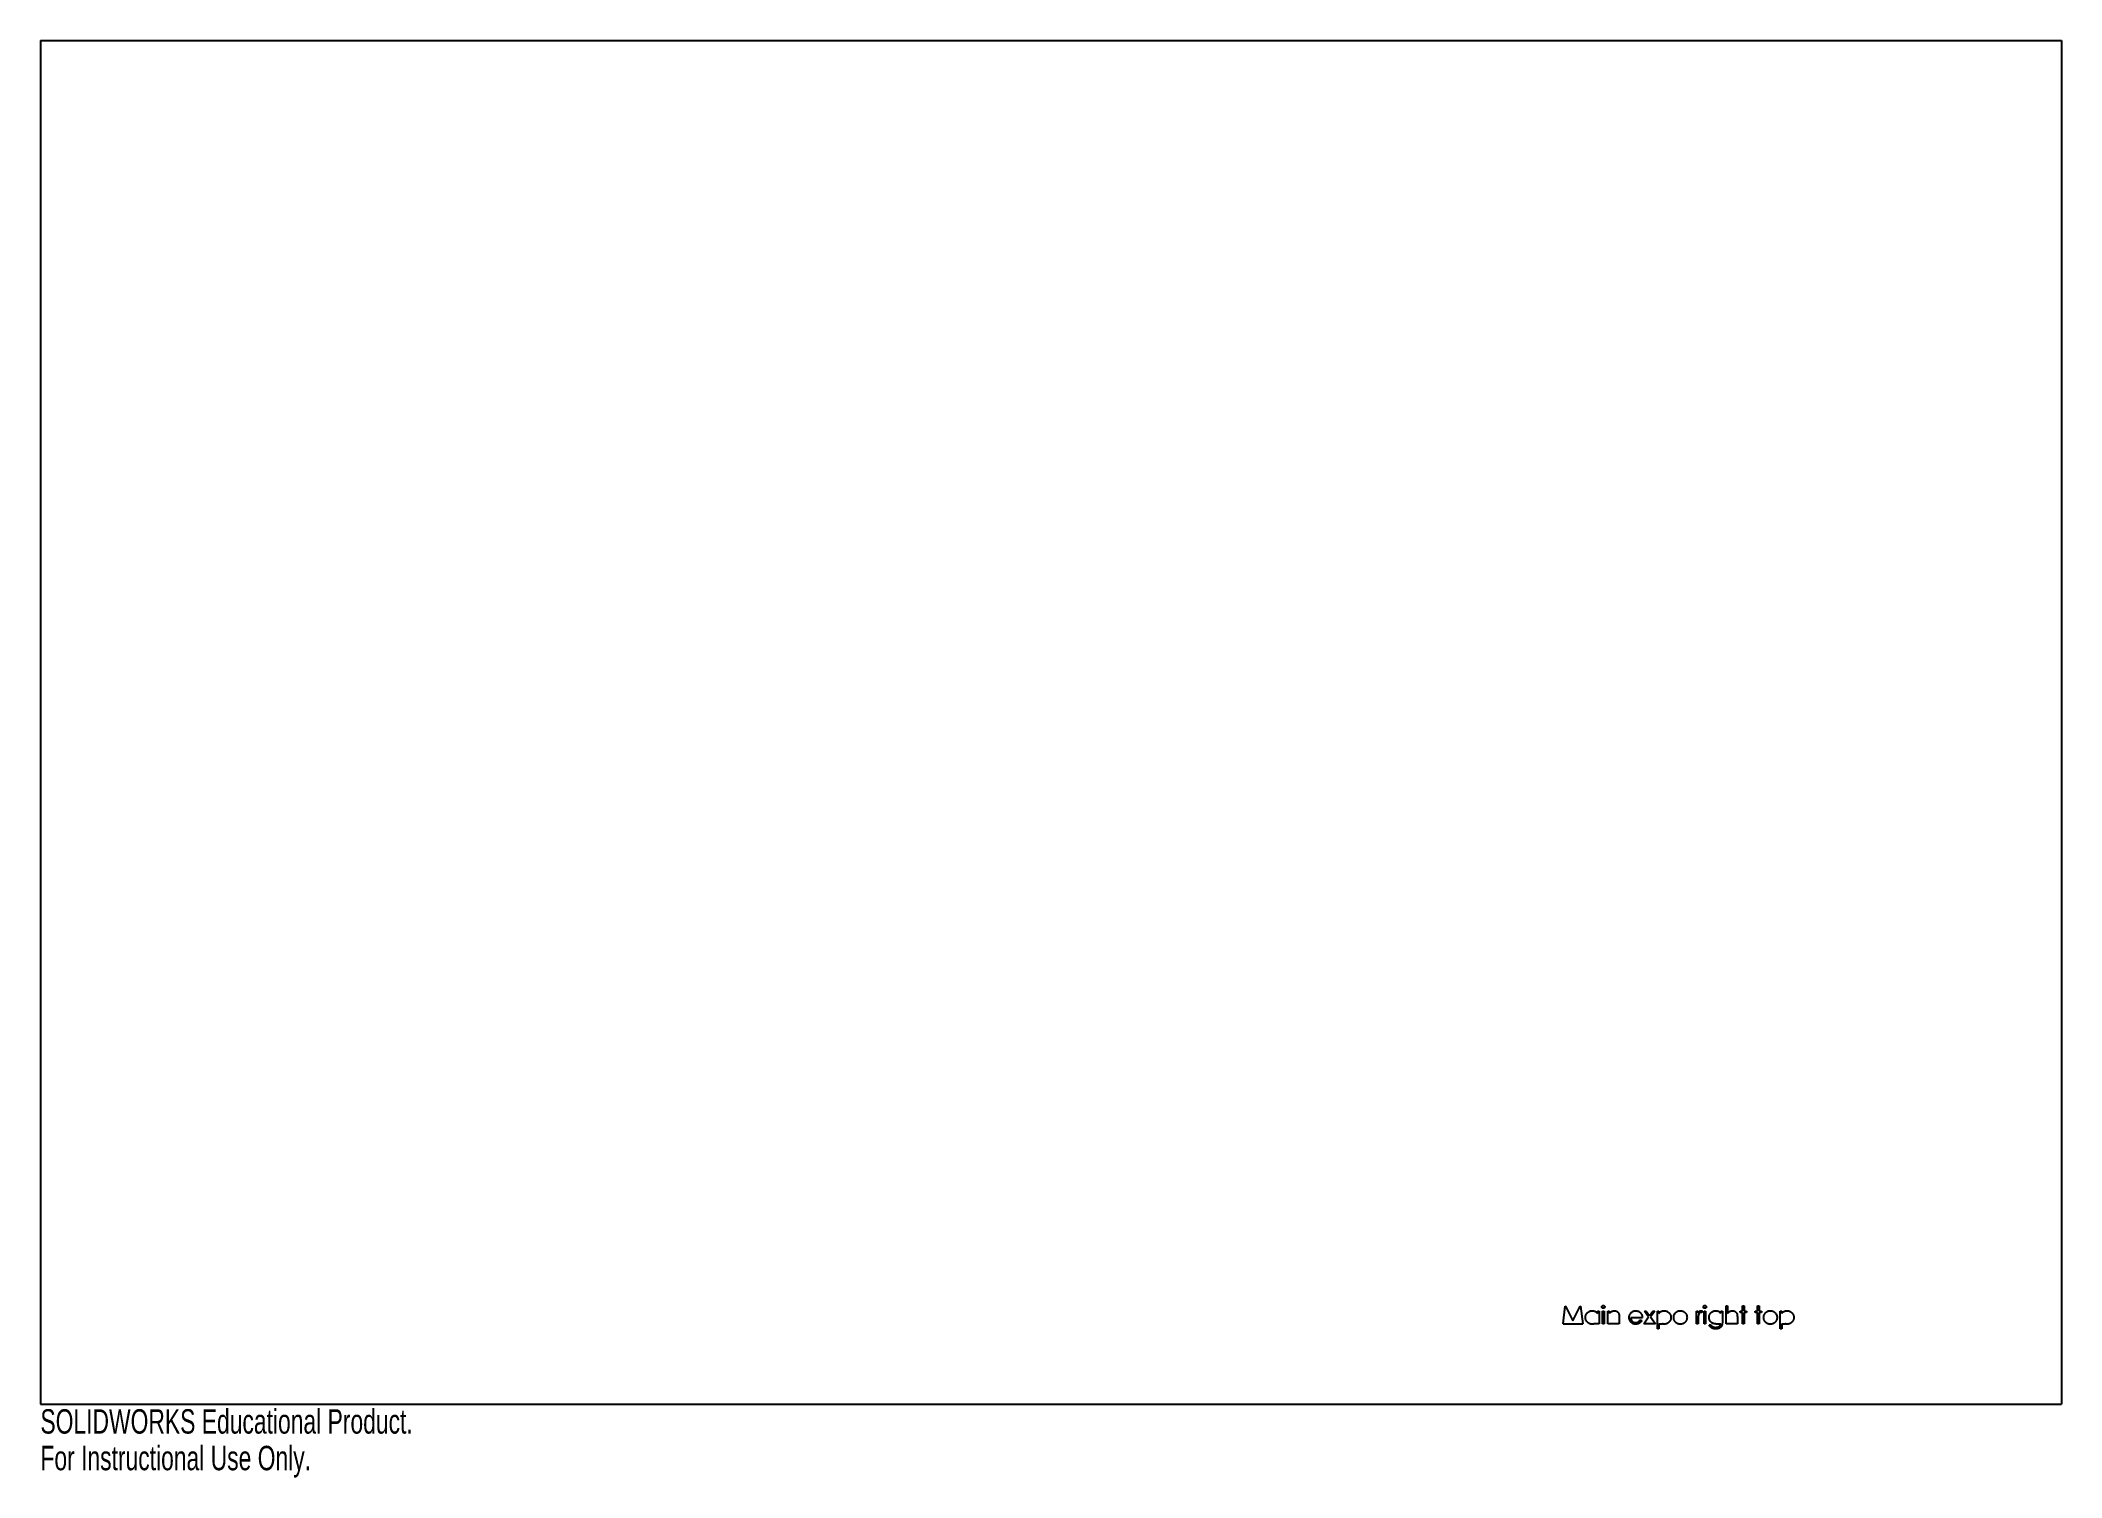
# Model space of a CAD drawing. Header units: millimetres. Extents: x 0 to 400, y -285 to 0.
import ezdxf

# ---------------------------------------------------------------- set-up
doc = ezdxf.new("R2010")
doc.units = ezdxf.units.MM
doc.styles.add('SLDTEXTSTYLE0', font='TXT', dxfattribs={"width": 0.7})

msp = doc.modelspace()

# ---------------------------------------------------------------- linework, layer by layer
at = {"color": 7, "linetype": 'Continuous', "lineweight": 25}
for p, q in [((0, 0), (0, -270)), ((0, 0), (400, 0)), ((400, 0), (400, -270)), ((301.33, -254.13), (301.79, -250.63)), ((301.79, -250.63), (301.84, -250.63)), ((301.84, -250.63), (303.28, -253.51)), ((303.28, -253.51), (304.72, -250.63)), ((304.72, -250.63), (304.77, -250.63)), ((304.77, -250.63), (305.23, -254.13)), ((308.15, -251.58), (308.46, -251.58)), ((308.15, -252.05), (308.15, -251.58)), ((308.46, -251.58), (308.46, -254.13)), ((309.14, -251.58), (309.45, -251.58)), ((309.14, -254.13), (309.14, -251.58)), ((309.45, -251.58), (309.45, -254.13)), ((310.21, -251.58), (310.53, -251.58)), ((310.21, -254.13), (310.21, -251.58)), ((310.53, -251.58), (310.53, -252.04)), ((317.44, -251.58), (317.81, -251.58)), ((318.28, -252.76), (317.44, -251.58)), ((317.81, -251.58), (318.47, -252.5)), ((318.47, -252.5), (319.13, -251.58)), ((319.5, -251.58), (318.66, -252.76)), ((319.13, -251.58), (319.5, -251.58)), ((320, -251.58), (320.31, -251.58)), ((320, -255.08), (320, -251.58)), ((320.31, -251.58), (320.31, -252.05)), ((327.76, -251.58), (328.07, -251.58)), ((327.76, -254.13), (327.76, -251.58)), ((328.07, -251.58), (328.07, -251.95)), ((328.97, -251.62), (328.8, -251.89)), ((329.24, -251.58), (329.55, -251.58)), ((329.24, -254.13), (329.24, -251.58)), ((329.55, -251.58), (329.55, -254.13)), ((332.56, -251.58), (332.87, -251.58)), ((332.56, -252.02), (332.56, -251.58)), ((332.87, -251.58), (332.87, -253.61)), ((333.59, -250.54), (333.91, -250.54)), ((333.59, -254.13), (333.59, -250.54)), ((333.91, -250.54), (333.91, -252.06)), ((336.42, -251.58), (336.87, -251.58)), ((336.42, -251.89), (336.42, -251.58)), ((336.87, -251.89), (336.42, -251.89)), ((336.87, -250.54), (337.18, -250.54)), ((336.87, -251.58), (336.87, -250.54)), ((336.87, -254.13), (336.87, -251.89)), ((337.18, -250.54), (337.18, -251.58)), ((337.18, -251.58), (337.63, -251.58)), ((337.18, -251.89), (337.18, -254.13)), ((337.63, -251.89), (337.18, -251.89)), ((337.63, -251.58), (337.63, -251.89)), ((339.38, -251.58), (339.83, -251.58)), ((339.38, -251.89), (339.38, -251.58)), ((339.83, -251.89), (339.38, -251.89)), ((339.83, -250.54), (340.14, -250.54)), ((339.83, -251.58), (339.83, -250.54)), ((339.83, -254.13), (339.83, -251.89)), ((340.14, -250.54), (340.14, -251.58)), ((340.14, -251.58), (340.59, -251.58)), ((340.14, -251.89), (340.14, -254.13)), ((340.59, -251.89), (340.14, -251.89)), ((340.59, -251.58), (340.59, -251.89)), ((344.32, -251.58), (344.63, -251.58)), ((344.32, -255.08), (344.32, -251.58)), ((344.63, -251.58), (344.63, -252.05)), ((301.33, -254.13), (305.23, -254.13)), ((308.46, -254.13), (307.47, -254.13)), ((309.45, -254.13), (309.14, -254.13)), ((312.46, -254.13), (310.21, -254.13)), ((312.46, -252.83), (312.46, -254.13)), ((317.03, -252.92), (314.75, -252.92)), ((316.62, -253.33), (316.9, -253.47)), ((317.3, -254.13), (318.28, -252.76)), ((319.64, -254.13), (317.3, -254.13)), ((318.66, -252.76), (319.64, -254.13)), ((320.31, -255.08), (320, -255.08)), ((320.31, -254.13), (320.31, -255.08)), ((320.31, -254.13), (321, -254.13)), ((328.07, -254.13), (327.76, -254.13)), ((328.07, -253.27), (328.07, -254.13)), ((329.55, -254.13), (329.24, -254.13)), ((330.27, -254.31), (330.59, -254.31)), ((331.56, -254.13), (332.54, -254.13)), ((335.84, -254.13), (333.59, -254.13)), ((335.84, -252.83), (335.84, -254.13)), ((337.18, -254.13), (336.87, -254.13)), ((340.14, -254.13), (339.83, -254.13)), ((344.63, -255.08), (344.32, -255.08)), ((344.63, -254.13), (344.63, -255.08)), ((344.63, -254.13), (345.32, -254.13)), ((0, -270), (400, -270))]:
    msp.add_line(p, q, dxfattribs=at)
for points, knots in [([(305.77, -252.85), (305.77, -252.76), (305.78, -252.63), (305.82, -252.46), (305.87, -252.34), (305.92, -252.23), (305.99, -252.12), (306.07, -252.01), (306.16, -251.92), (306.26, -251.83), (306.37, -251.75), (306.48, -251.68), (306.6, -251.63), (306.72, -251.58), (306.89, -251.54), (307.03, -251.53), (307.11, -251.53)], [0, 0, 0, 0, 0.126079, 0.186904, 0.247574, 0.308003, 0.369132, 0.432033, 0.496791, 0.561611, 0.624914, 0.686726, 0.748079, 0.809582, 0.871631, 1, 1, 1, 1]), ([(307.11, -251.53), (307.22, -251.53), (307.37, -251.55), (307.56, -251.6), (307.7, -251.65), (307.82, -251.72), (307.98, -251.85), (308.09, -251.96), (308.15, -252.05)], [0, 0, 0, 0, 0.254654, 0.376015, 0.495255, 0.614798, 0.738106, 1, 1, 1, 1]), ([(309, -250.77), (309, -250.73), (309.01, -250.68), (309.05, -250.62), (309.09, -250.58), (309.13, -250.54), (309.2, -250.51), (309.26, -250.5), (309.29, -250.5)], [0, 0, 0, 0, 0.242149, 0.363437, 0.489745, 0.618115, 0.744894, 1, 1, 1, 1]), ([(309.29, -251.04), (309.26, -251.04), (309.2, -251.03), (309.13, -250.99), (309.09, -250.96), (309.05, -250.92), (309.01, -250.86), (309, -250.81), (309, -250.77)], [0, 0, 0, 0, 0.256661, 0.384213, 0.513365, 0.640443, 0.761085, 1, 1, 1, 1]), ([(309.29, -250.5), (309.33, -250.5), (309.39, -250.51), (309.46, -250.54), (309.5, -250.58), (309.54, -250.62), (309.57, -250.68), (309.59, -250.73), (309.59, -250.77)], [0, 0, 0, 0, 0.258284, 0.384341, 0.51198, 0.638632, 0.75923, 1, 1, 1, 1]), ([(309.59, -250.77), (309.59, -250.81), (309.57, -250.86), (309.54, -250.92), (309.5, -250.96), (309.46, -250.99), (309.39, -251.03), (309.33, -251.04), (309.29, -251.04)], [0, 0, 0, 0, 0.237546, 0.357497, 0.484917, 0.613329, 0.74015, 1, 1, 1, 1]), ([(310.53, -252.04), (310.59, -251.96), (310.69, -251.84), (310.85, -251.72), (310.97, -251.65), (311.1, -251.6), (311.27, -251.55), (311.41, -251.53), (311.5, -251.53)], [0, 0, 0, 0, 0.273569, 0.398988, 0.51993, 0.63811, 0.756589, 1, 1, 1, 1]), ([(311.5, -251.53), (311.59, -251.53), (311.73, -251.55), (311.9, -251.61), (312.02, -251.67), (312.12, -251.75), (312.22, -251.84), (312.29, -251.95), (312.34, -252.05), (312.38, -252.13), (312.4, -252.21), (312.42, -252.29), (312.43, -252.38), (312.44, -252.48), (312.45, -252.63), (312.46, -252.75), (312.46, -252.83)], [0, 0, 0, 0, 0.151178, 0.223488, 0.295543, 0.366976, 0.437131, 0.507044, 0.57856, 0.616614, 0.658756, 0.704491, 0.754803, 0.809332, 0.868274, 1, 1, 1, 1]), ([(314.73, -252.01), (314.79, -251.93), (314.89, -251.83), (315.04, -251.72), (315.16, -251.65), (315.29, -251.6), (315.48, -251.54), (315.63, -251.53), (315.73, -251.53)], [0, 0, 0, 0, 0.253589, 0.374643, 0.49534, 0.616325, 0.739759, 1, 1, 1, 1]), ([(315.73, -251.53), (315.83, -251.53), (315.98, -251.55), (316.17, -251.6), (316.31, -251.65), (316.43, -251.73), (316.59, -251.84), (316.69, -251.95), (316.76, -252.04)], [0, 0, 0, 0, 0.259033, 0.38188, 0.502258, 0.622752, 0.744743, 1, 1, 1, 1]), ([(320.31, -252.05), (320.37, -251.96), (320.48, -251.85), (320.64, -251.72), (320.77, -251.65), (320.9, -251.6), (321.09, -251.55), (321.24, -251.53), (321.34, -251.53)], [0, 0, 0, 0, 0.263045, 0.386061, 0.505771, 0.625178, 0.746148, 1, 1, 1, 1]), ([(321.34, -251.53), (321.43, -251.53), (321.57, -251.54), (321.74, -251.58), (321.86, -251.63), (321.98, -251.68), (322.09, -251.75), (322.19, -251.83), (322.29, -251.92), (322.39, -252.01), (322.47, -252.12), (322.54, -252.23), (322.59, -252.34), (322.64, -252.46), (322.68, -252.63), (322.69, -252.76), (322.69, -252.85)], [0, 0, 0, 0, 0.128636, 0.190653, 0.252125, 0.313446, 0.375227, 0.438498, 0.503285, 0.56801, 0.630879, 0.692154, 0.752552, 0.813191, 0.873985, 1, 1, 1, 1]), ([(323.23, -252.86), (323.23, -252.78), (323.24, -252.65), (323.27, -252.49), (323.31, -252.37), (323.36, -252.26), (323.44, -252.12), (323.52, -252.02), (323.58, -251.96)], [0, 0, 0, 0, 0.255238, 0.378679, 0.501088, 0.622714, 0.746241, 1, 1, 1, 1]), ([(323.58, -251.96), (323.64, -251.89), (323.74, -251.79), (323.89, -251.69), (324.01, -251.64), (324.14, -251.59), (324.32, -251.54), (324.46, -251.53), (324.55, -251.53)], [0, 0, 0, 0, 0.252713, 0.374819, 0.496436, 0.617911, 0.741288, 1, 1, 1, 1]), ([(324.55, -251.53), (324.65, -251.53), (324.79, -251.54), (324.96, -251.59), (325.09, -251.63), (325.21, -251.69), (325.36, -251.79), (325.46, -251.89), (325.52, -251.95)], [0, 0, 0, 0, 0.258332, 0.382134, 0.503804, 0.624693, 0.746871, 1, 1, 1, 1]), ([(325.52, -251.95), (325.58, -252.02), (325.66, -252.12), (325.74, -252.26), (325.79, -252.37), (325.83, -252.49), (325.86, -252.65), (325.87, -252.78), (325.87, -252.86)], [0, 0, 0, 0, 0.253834, 0.376506, 0.498534, 0.621368, 0.744565, 1, 1, 1, 1]), ([(328.07, -251.95), (328.12, -251.89), (328.18, -251.79), (328.29, -251.69), (328.37, -251.63), (328.45, -251.59), (328.56, -251.54), (328.64, -251.53), (328.7, -251.53)], [0, 0, 0, 0, 0.306112, 0.438367, 0.560541, 0.675317, 0.786114, 1, 1, 1, 1]), ([(328.64, -251.85), (328.59, -251.85), (328.51, -251.86), (328.41, -251.92), (328.35, -251.97), (328.31, -252.02), (328.28, -252.06), (328.25, -252.1), (328.22, -252.15), (328.19, -252.21), (328.16, -252.29), (328.14, -252.35), (328.13, -252.4)], [0, 0, 0, 0, 0.191338, 0.295191, 0.410312, 0.47193, 0.536425, 0.603119, 0.674118, 0.749332, 0.828283, 1, 1, 1, 1]), ([(328.8, -251.89), (328.77, -251.88), (328.72, -251.86), (328.66, -251.85), (328.64, -251.85)], [0, 0, 0, 0, 0.56023, 1, 1, 1, 1]), ([(328.7, -251.53), (328.74, -251.53), (328.84, -251.55), (328.93, -251.59), (328.97, -251.62)], [0, 0, 0, 0, 0.463523, 1, 1, 1, 1]), ([(329.1, -250.77), (329.1, -250.73), (329.12, -250.68), (329.15, -250.62), (329.19, -250.58), (329.23, -250.54), (329.3, -250.51), (329.36, -250.5), (329.4, -250.5)], [0, 0, 0, 0, 0.242149, 0.363437, 0.489745, 0.618115, 0.744894, 1, 1, 1, 1]), ([(329.4, -251.04), (329.36, -251.04), (329.3, -251.03), (329.23, -250.99), (329.19, -250.96), (329.15, -250.92), (329.12, -250.86), (329.1, -250.81), (329.1, -250.77)], [0, 0, 0, 0, 0.256661, 0.384213, 0.513365, 0.640443, 0.761085, 1, 1, 1, 1]), ([(329.4, -250.5), (329.43, -250.5), (329.49, -250.51), (329.56, -250.54), (329.6, -250.58), (329.64, -250.62), (329.68, -250.68), (329.69, -250.73), (329.69, -250.77)], [0, 0, 0, 0, 0.258284, 0.384341, 0.51198, 0.638632, 0.75923, 1, 1, 1, 1]), ([(329.69, -250.77), (329.69, -250.81), (329.68, -250.86), (329.64, -250.92), (329.6, -250.96), (329.56, -250.99), (329.49, -251.03), (329.43, -251.04), (329.4, -251.04)], [0, 0, 0, 0, 0.237546, 0.357497, 0.484917, 0.613329, 0.74015, 1, 1, 1, 1]), ([(330.23, -252.85), (330.23, -252.79), (330.23, -252.7), (330.25, -252.59), (330.27, -252.51), (330.29, -252.43), (330.32, -252.35), (330.36, -252.27), (330.4, -252.19), (330.45, -252.12), (330.5, -252.05), (330.55, -251.98), (330.61, -251.92), (330.68, -251.86), (330.74, -251.8), (330.81, -251.75), (330.89, -251.71), (330.97, -251.67), (331.05, -251.63), (331.13, -251.6), (331.21, -251.57), (331.29, -251.56), (331.41, -251.54), (331.49, -251.53), (331.55, -251.53)], [0, 0, 0, 0, 0.083905, 0.125069, 0.166158, 0.20721, 0.248491, 0.289878, 0.33217, 0.374476, 0.416225, 0.45761, 0.499073, 0.540553, 0.582249, 0.62455, 0.667433, 0.710323, 0.752467, 0.794065, 0.835216, 0.876228, 0.917446, 1, 1, 1, 1]), ([(331.55, -251.53), (331.64, -251.53), (331.78, -251.54), (331.96, -251.59), (332.08, -251.64), (332.21, -251.7), (332.38, -251.82), (332.49, -251.94), (332.56, -252.02)], [0, 0, 0, 0, 0.238762, 0.354755, 0.470359, 0.589144, 0.716329, 1, 1, 1, 1]), ([(333.91, -252.06), (333.97, -251.98), (334.07, -251.86), (334.23, -251.74), (334.35, -251.66), (334.47, -251.6), (334.65, -251.55), (334.79, -251.53), (334.88, -251.53)], [0, 0, 0, 0, 0.273996, 0.400684, 0.522555, 0.641534, 0.759969, 1, 1, 1, 1]), ([(334.88, -251.53), (334.97, -251.53), (335.11, -251.55), (335.28, -251.61), (335.4, -251.67), (335.5, -251.75), (335.59, -251.84), (335.67, -251.95), (335.72, -252.05), (335.76, -252.13), (335.78, -252.21), (335.79, -252.29), (335.81, -252.38), (335.82, -252.48), (335.83, -252.63), (335.84, -252.75), (335.84, -252.83)], [0, 0, 0, 0, 0.151155, 0.223454, 0.295497, 0.36692, 0.436794, 0.506696, 0.577864, 0.615912, 0.658048, 0.703776, 0.75408, 0.808979, 0.867913, 1, 1, 1, 1]), ([(341.04, -252.86), (341.04, -252.78), (341.05, -252.65), (341.09, -252.49), (341.13, -252.37), (341.18, -252.26), (341.26, -252.12), (341.33, -252.02), (341.39, -251.96)], [0, 0, 0, 0, 0.255238, 0.378679, 0.501088, 0.622714, 0.746241, 1, 1, 1, 1]), ([(341.39, -251.96), (341.45, -251.89), (341.56, -251.79), (341.71, -251.69), (341.83, -251.64), (341.95, -251.59), (342.13, -251.54), (342.27, -251.53), (342.37, -251.53)], [0, 0, 0, 0, 0.252713, 0.374819, 0.496436, 0.617911, 0.741288, 1, 1, 1, 1]), ([(342.37, -251.53), (342.46, -251.53), (342.6, -251.54), (342.78, -251.59), (342.9, -251.63), (343.02, -251.69), (343.17, -251.79), (343.28, -251.89), (343.34, -251.95)], [0, 0, 0, 0, 0.258332, 0.382134, 0.503804, 0.624693, 0.746871, 1, 1, 1, 1]), ([(343.34, -251.95), (343.39, -252.02), (343.47, -252.12), (343.55, -252.26), (343.6, -252.37), (343.64, -252.49), (343.68, -252.65), (343.69, -252.78), (343.69, -252.86)], [0, 0, 0, 0, 0.253834, 0.376506, 0.498534, 0.621368, 0.744565, 1, 1, 1, 1]), ([(344.63, -252.05), (344.69, -251.96), (344.8, -251.85), (344.96, -251.72), (345.09, -251.65), (345.22, -251.6), (345.41, -251.55), (345.56, -251.53), (345.66, -251.53)], [0, 0, 0, 0, 0.263045, 0.386061, 0.505771, 0.625178, 0.746148, 1, 1, 1, 1]), ([(345.66, -251.53), (345.75, -251.53), (345.89, -251.54), (346.06, -251.58), (346.18, -251.63), (346.3, -251.68), (346.41, -251.75), (346.52, -251.83), (346.62, -251.92), (346.71, -252.01), (346.79, -252.12), (346.86, -252.23), (346.91, -252.34), (346.96, -252.46), (347, -252.63), (347.01, -252.76), (347.01, -252.85)], [0, 0, 0, 0, 0.128636, 0.190653, 0.252125, 0.313446, 0.375227, 0.438498, 0.503285, 0.56801, 0.630879, 0.692154, 0.752552, 0.813191, 0.873985, 1, 1, 1, 1]), ([(307.11, -254.18), (307.02, -254.18), (306.88, -254.17), (306.71, -254.13), (306.59, -254.08), (306.48, -254.03), (306.37, -253.96), (306.26, -253.88), (306.16, -253.79), (306.07, -253.69), (305.99, -253.59), (305.92, -253.48), (305.87, -253.36), (305.82, -253.24), (305.78, -253.07), (305.77, -252.94), (305.77, -252.85)], [0, 0, 0, 0, 0.127433, 0.189004, 0.24993, 0.310668, 0.372329, 0.434939, 0.499576, 0.564191, 0.626735, 0.688109, 0.749294, 0.810331, 0.871901, 1, 1, 1, 1]), ([(307.47, -254.13), (307.45, -254.14), (307.33, -254.17), (307.21, -254.18), (307.11, -254.18)], [0.6909923, 0.6909923, 0.6909923, 0.6909923, 0.7481449, 1, 1, 1, 1]), ([(314.43, -252.86), (314.43, -252.78), (314.44, -252.67), (314.47, -252.52), (314.5, -252.41), (314.55, -252.3), (314.61, -252.17), (314.68, -252.07), (314.73, -252.01)], [0, 0, 0, 0, 0.253768, 0.377428, 0.500551, 0.623296, 0.746578, 1, 1, 1, 1]), ([(315.72, -254.18), (315.62, -254.18), (315.48, -254.17), (315.3, -254.12), (315.18, -254.08), (315.06, -254.02), (314.96, -253.95), (314.86, -253.87), (314.77, -253.78), (314.69, -253.67), (314.62, -253.57), (314.56, -253.46), (314.52, -253.35), (314.48, -253.23), (314.44, -253.07), (314.43, -252.95), (314.43, -252.86)], [0, 0, 0, 0, 0.139629, 0.204797, 0.268135, 0.329814, 0.391301, 0.453434, 0.516552, 0.579631, 0.641119, 0.701294, 0.76081, 0.819932, 0.87892, 1, 1, 1, 1]), ([(314.75, -252.92), (314.75, -252.99), (314.76, -253.09), (314.79, -253.21), (314.82, -253.3), (314.86, -253.38), (314.9, -253.46), (314.96, -253.53), (315.02, -253.6), (315.09, -253.66), (315.16, -253.72), (315.24, -253.76), (315.32, -253.8), (315.4, -253.83), (315.52, -253.86), (315.62, -253.87), (315.68, -253.87)], [0, 0, 0, 0, 0.134476, 0.198391, 0.260753, 0.321829, 0.383037, 0.444653, 0.507398, 0.569825, 0.630778, 0.690929, 0.750945, 0.811049, 0.872331, 1, 1, 1, 1]), ([(315.68, -253.87), (315.74, -253.87), (315.83, -253.86), (315.96, -253.83), (316.05, -253.81), (316.13, -253.78), (316.21, -253.74), (316.28, -253.69), (316.35, -253.65), (316.42, -253.59), (316.51, -253.48), (316.58, -253.39), (316.62, -253.33)], [0, 0, 0, 0, 0.163879, 0.245659, 0.327726, 0.40861, 0.485749, 0.559169, 0.630268, 0.705306, 0.792065, 1, 1, 1, 1]), ([(316.9, -253.47), (316.86, -253.55), (316.79, -253.66), (316.68, -253.79), (316.6, -253.87), (316.51, -253.94), (316.41, -254), (316.31, -254.06), (316.21, -254.1), (316.09, -254.14), (315.93, -254.17), (315.8, -254.18), (315.72, -254.18)], [0, 0, 0, 0, 0.181661, 0.265874, 0.346355, 0.4246, 0.501903, 0.579992, 0.658443, 0.738672, 0.821894, 1, 1, 1, 1]), ([(316.76, -252.04), (316.8, -252.09), (316.86, -252.19), (316.93, -252.33), (316.96, -252.44), (316.99, -252.55), (317.03, -252.71), (317.03, -252.84), (317.03, -252.92)], [0, 0, 0, 0, 0.236255, 0.356174, 0.47725, 0.60154, 0.729618, 1, 1, 1, 1]), ([(321.35, -254.18), (321.25, -254.18), (321.13, -254.17), (321.02, -254.14), (321, -254.13)], [0, 0, 0, 0, 0.2505478, 0.2950168, 0.2950168, 0.2950168, 0.2950168]), ([(322.69, -252.85), (322.69, -252.94), (322.68, -253.07), (322.64, -253.24), (322.59, -253.36), (322.54, -253.48), (322.47, -253.59), (322.39, -253.69), (322.3, -253.79), (322.2, -253.88), (322.09, -253.96), (321.98, -254.03), (321.87, -254.08), (321.75, -254.13), (321.58, -254.17), (321.44, -254.18), (321.35, -254.18)], [0, 0, 0, 0, 0.128034, 0.189574, 0.25058, 0.311733, 0.37325, 0.435763, 0.500346, 0.564949, 0.627528, 0.689157, 0.749865, 0.81076, 0.8723, 1, 1, 1, 1]), ([(324.55, -254.18), (324.46, -254.18), (324.32, -254.17), (324.14, -254.13), (324.02, -254.08), (323.9, -254.03), (323.79, -253.96), (323.69, -253.88), (323.6, -253.79), (323.51, -253.69), (323.43, -253.58), (323.37, -253.47), (323.32, -253.36), (323.28, -253.24), (323.24, -253.08), (323.23, -252.95), (323.23, -252.86)], [0, 0, 0, 0, 0.134635, 0.198324, 0.260825, 0.322714, 0.384555, 0.446913, 0.510958, 0.574931, 0.636685, 0.697483, 0.757134, 0.816966, 0.876818, 1, 1, 1, 1]), ([(325.87, -252.86), (325.87, -252.95), (325.86, -253.08), (325.82, -253.24), (325.78, -253.36), (325.73, -253.47), (325.67, -253.58), (325.59, -253.69), (325.51, -253.79), (325.41, -253.88), (325.31, -253.96), (325.2, -254.03), (325.08, -254.08), (324.96, -254.13), (324.78, -254.17), (324.64, -254.18), (324.55, -254.18)], [0, 0, 0, 0, 0.123337, 0.183265, 0.243172, 0.302898, 0.363774, 0.425605, 0.489659, 0.553785, 0.616222, 0.677854, 0.739517, 0.802097, 0.865866, 1, 1, 1, 1]), ([(328.13, -252.4), (328.12, -252.44), (328.11, -252.52), (328.09, -252.63), (328.09, -252.73), (328.08, -252.85), (328.07, -253.03), (328.07, -253.17), (328.07, -253.27)], [0, 0, 0, 0, 0.156938, 0.2586, 0.375891, 0.508166, 0.656238, 1, 1, 1, 1]), ([(331.54, -254.13), (331.48, -254.13), (331.39, -254.13), (331.28, -254.11), (331.2, -254.09), (331.11, -254.07), (331.03, -254.04), (330.95, -254), (330.87, -253.96), (330.8, -253.92), (330.73, -253.87), (330.66, -253.81), (330.6, -253.76), (330.54, -253.7), (330.49, -253.63), (330.44, -253.56), (330.39, -253.49), (330.36, -253.42), (330.32, -253.34), (330.29, -253.26), (330.27, -253.18), (330.25, -253.1), (330.23, -252.99), (330.23, -252.9), (330.23, -252.85)], [0, 0, 0, 0, 0.085222, 0.127202, 0.169025, 0.210882, 0.252963, 0.295628, 0.338553, 0.381463, 0.423582, 0.465066, 0.506312, 0.54704, 0.587676, 0.628675, 0.669946, 0.711036, 0.751996, 0.792673, 0.833446, 0.874191, 0.915494, 1, 1, 1, 1]), ([(331.58, -255.12), (331.47, -255.12), (331.32, -255.11), (331.13, -255.07), (330.99, -255.03), (330.87, -254.98), (330.76, -254.92), (330.66, -254.85), (330.57, -254.78), (330.49, -254.69), (330.38, -254.54), (330.31, -254.41), (330.27, -254.31)], [0, 0, 0, 0, 0.188474, 0.27684, 0.362137, 0.443437, 0.520166, 0.59271, 0.662917, 0.735419, 0.814881, 1, 1, 1, 1]), ([(330.59, -254.31), (330.63, -254.39), (330.72, -254.5), (330.85, -254.62), (330.97, -254.69), (331.09, -254.74), (331.29, -254.8), (331.44, -254.81), (331.55, -254.81)], [0, 0, 0, 0, 0.243805, 0.360062, 0.475112, 0.593525, 0.71935, 1, 1, 1, 1]), ([(331.55, -254.81), (331.65, -254.81), (331.81, -254.8), (332, -254.74), (332.12, -254.69), (332.23, -254.63), (332.33, -254.55), (332.4, -254.47), (332.45, -254.4), (332.49, -254.33), (332.51, -254.27), (332.52, -254.21), (332.53, -254.16), (332.54, -254.14), (332.54, -254.13)], [0, 0, 0, 0, 0.1892644, 0.2744631, 0.3550232, 0.4309205, 0.501086, 0.5666076, 0.6297209, 0.6627107, 0.6987656, 0.7386105, 0.7825812, 0.7855545, 0.7855545, 0.7855545, 0.7855545]), ([(332.78, -254.39), (332.76, -254.45), (332.72, -254.53), (332.66, -254.63), (332.61, -254.7), (332.55, -254.77), (332.48, -254.83), (332.41, -254.88), (332.34, -254.93), (332.26, -254.98), (332.17, -255.02), (332.08, -255.05), (331.99, -255.07), (331.89, -255.1), (331.75, -255.12), (331.65, -255.12), (331.58, -255.12)], [0, 0, 0, 0, 0.120906, 0.179424, 0.237607, 0.295938, 0.354218, 0.413537, 0.474087, 0.535121, 0.596988, 0.66002, 0.724277, 0.790012, 0.857748, 1, 1, 1, 1]), ([(332.87, -253.61), (332.87, -253.69), (332.87, -253.81), (332.86, -253.97), (332.85, -254.07), (332.84, -254.16), (332.82, -254.27), (332.8, -254.34), (332.78, -254.39)], [0, 0, 0, 0, 0.315489, 0.456291, 0.585864, 0.705429, 0.813371, 1, 1, 1, 1]), ([(342.37, -254.18), (342.27, -254.18), (342.13, -254.17), (341.96, -254.13), (341.83, -254.08), (341.72, -254.03), (341.61, -253.96), (341.5, -253.88), (341.41, -253.79), (341.32, -253.69), (341.25, -253.58), (341.18, -253.47), (341.13, -253.36), (341.09, -253.24), (341.05, -253.08), (341.04, -252.95), (341.04, -252.86)], [0, 0, 0, 0, 0.134635, 0.198324, 0.260825, 0.322714, 0.384555, 0.446913, 0.510958, 0.574931, 0.636685, 0.697483, 0.757134, 0.816966, 0.876818, 1, 1, 1, 1]), ([(343.69, -252.86), (343.69, -252.95), (343.68, -253.08), (343.64, -253.24), (343.6, -253.36), (343.55, -253.47), (343.48, -253.58), (343.41, -253.69), (343.32, -253.79), (343.22, -253.88), (343.12, -253.96), (343.01, -254.03), (342.9, -254.08), (342.77, -254.13), (342.6, -254.17), (342.46, -254.18), (342.37, -254.18)], [0, 0, 0, 0, 0.123337, 0.183265, 0.243172, 0.302898, 0.363774, 0.425605, 0.489659, 0.553785, 0.616222, 0.677854, 0.739517, 0.802097, 0.865866, 1, 1, 1, 1]), ([(345.67, -254.18), (345.57, -254.18), (345.46, -254.17), (345.34, -254.14), (345.32, -254.13)], [0, 0, 0, 0, 0.2505478, 0.2950168, 0.2950168, 0.2950168, 0.2950168]), ([(347.01, -252.85), (347.01, -252.94), (347, -253.07), (346.96, -253.24), (346.91, -253.36), (346.86, -253.48), (346.79, -253.59), (346.71, -253.69), (346.62, -253.79), (346.52, -253.88), (346.41, -253.96), (346.3, -254.03), (346.19, -254.08), (346.07, -254.13), (345.9, -254.17), (345.76, -254.18), (345.67, -254.18)], [0, 0, 0, 0, 0.128034, 0.189574, 0.25058, 0.311733, 0.37325, 0.435763, 0.500346, 0.564949, 0.627528, 0.689157, 0.749865, 0.81076, 0.8723, 1, 1, 1, 1])]:
    msp.add_open_spline(points, degree=3, knots=knots, dxfattribs=at)
msp.add_open_spline([(331.56, -254.13), (331.55, -254.13), (331.54, -254.13), (331.54, -254.13)], degree=3, dxfattribs=at)

# ---------------------------------------------------------------- texts
at = {"color": 7, "linetype": 'Continuous', "char_height": 4.8336, "attachment_point": 1, "style": 'SLDTEXTSTYLE0'}
for s, insert in [('SOLIDWORKS Educational Product.', (0, -271.02)), ('For Instructional Use Only.', (0, -278.27))]:
    msp.add_mtext(s, dxfattribs=dict(at, insert=insert))

doc.saveas('drawing.dxf')
